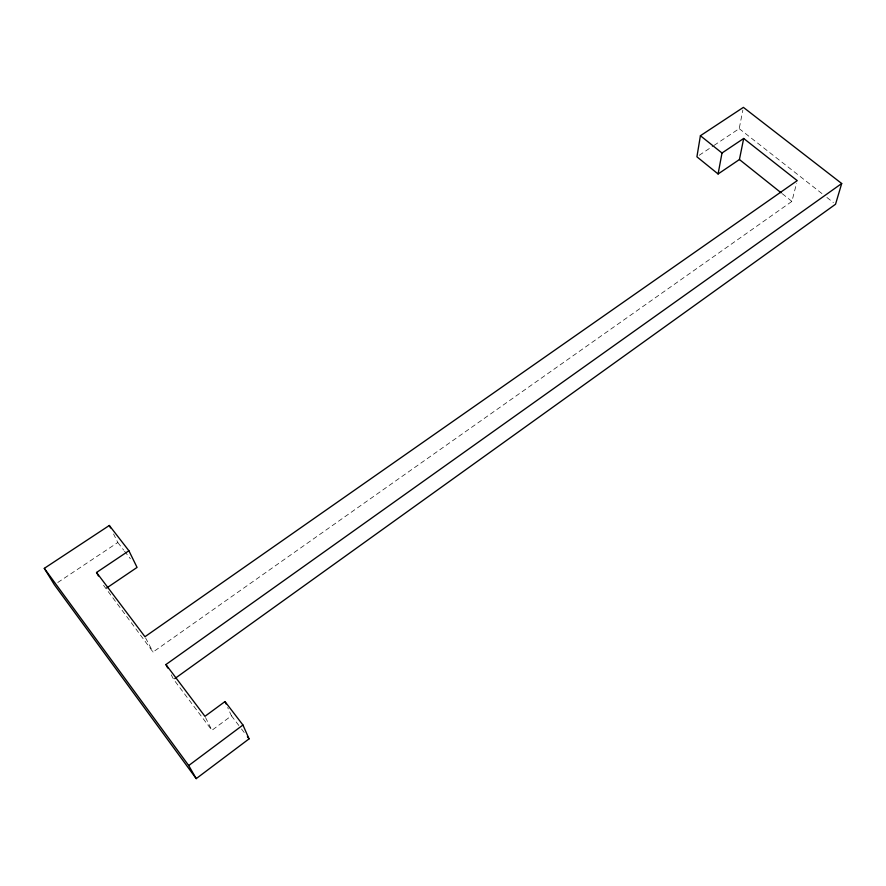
<?xml version="1.0" encoding="UTF-8"?>
<svg xmlns="http://www.w3.org/2000/svg" width="886" height="886" viewBox="0 0 886 886"><rect width="100%" height="100%" fill="white"/><g stroke="black" fill="none" stroke-linecap="round" stroke-linejoin="round"><path stroke-width="0.66" stroke-dasharray="4.43 3.32" d="M714.061 145.393L739.201 128.647L742.867 110.03M103.562 585.314L153.045 652.052L791.907 201.388L796.58 183.225M171.264 674.855L173.645 679.429L211.909 730.308L231.456 715.822L227.68 707.515M57.778 582.49L117.816 542.498L113.563 533.992M699.198 155.283L712.909 146.146M739.201 128.647L822.551 194.045M826.882 197.445L833.383 202.54M782.272 193.702L791.907 201.388M117.816 542.498L123.675 550.084M124.516 551.17L130.375 558.756M231.456 715.822L240.682 727.882M241.513 728.979L244.868 733.364M145.57 637.898L153.045 652.052M205.519 717.494L211.909 730.308"/><path stroke-width="1.33" d="M700.405 135.724L696.917 156.811L718.092 173.977L739.422 159.535L743.686 138.471L797.245 180.633L144.95 636.724L96.53 572.478L128.902 550.76L109.321 525.476L44.3 568.347L54.378 584.749L196.216 778.628L249.066 738.858L242.952 725.025L224.989 701.579L204.943 716.331L165.926 664.555L841.7 183.513L743.387 107.372L700.405 135.724L722.001 153.012L718.092 173.977M841.7 183.513L835.542 204.245L174.763 678.621M196.216 778.628L188.718 765.537L242.952 725.025M106.608 588.049L137.064 567.417L128.902 550.76M722.001 153.012L743.686 138.471M739.422 159.535L781.197 192.849M247.382 736.654L249.066 738.858M44.3 568.347L188.718 765.537M96.53 572.478L98.446 575.978M165.926 664.555L167.698 667.989M109.321 525.476L110.528 527.912M224.989 701.579L226.063 703.949"/></g></svg>
